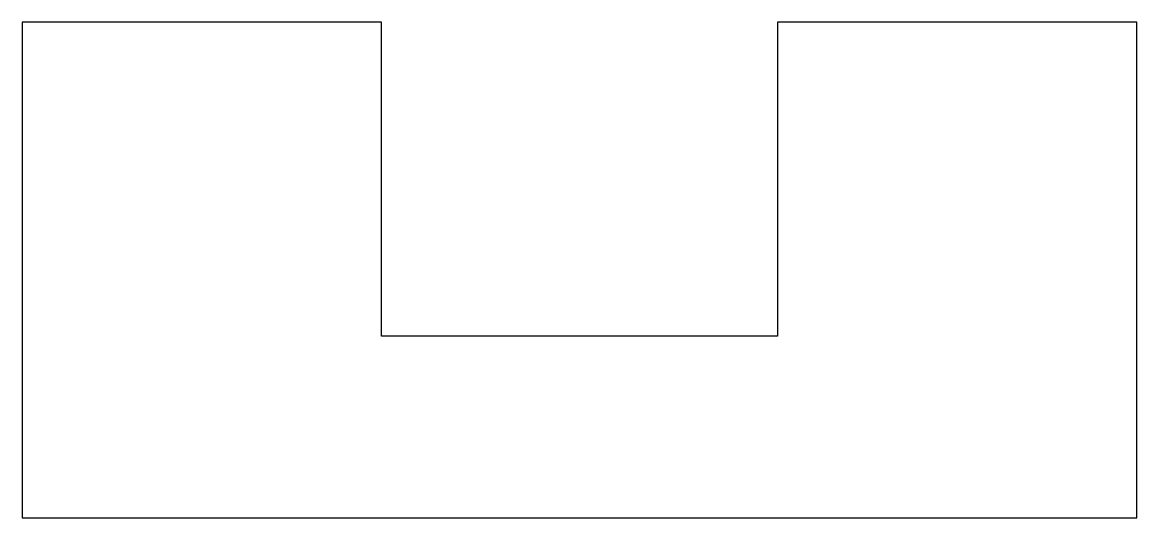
# Model space of a CAD drawing. Header units: millimetres. Extents: x -270 to 0, y -120 to 0.
import ezdxf

# ---------------------------------------------------------------- set-up
doc = ezdxf.new("R2010")
doc.units = ezdxf.units.MM
doc.layers.get('0').update_dxf_attribs({"linetype": 'CONTINUOUS'})

msp = doc.modelspace()

# ---------------------------------------------------------------- linework, layer by layer
msp.add_lwpolyline([(-183, -76), (-183, 0), (-270, 0), (-270, -120), (0, -120), (0, 0), (-87, 0), (-87, -76)], close=True)

doc.saveas('drawing.dxf')
